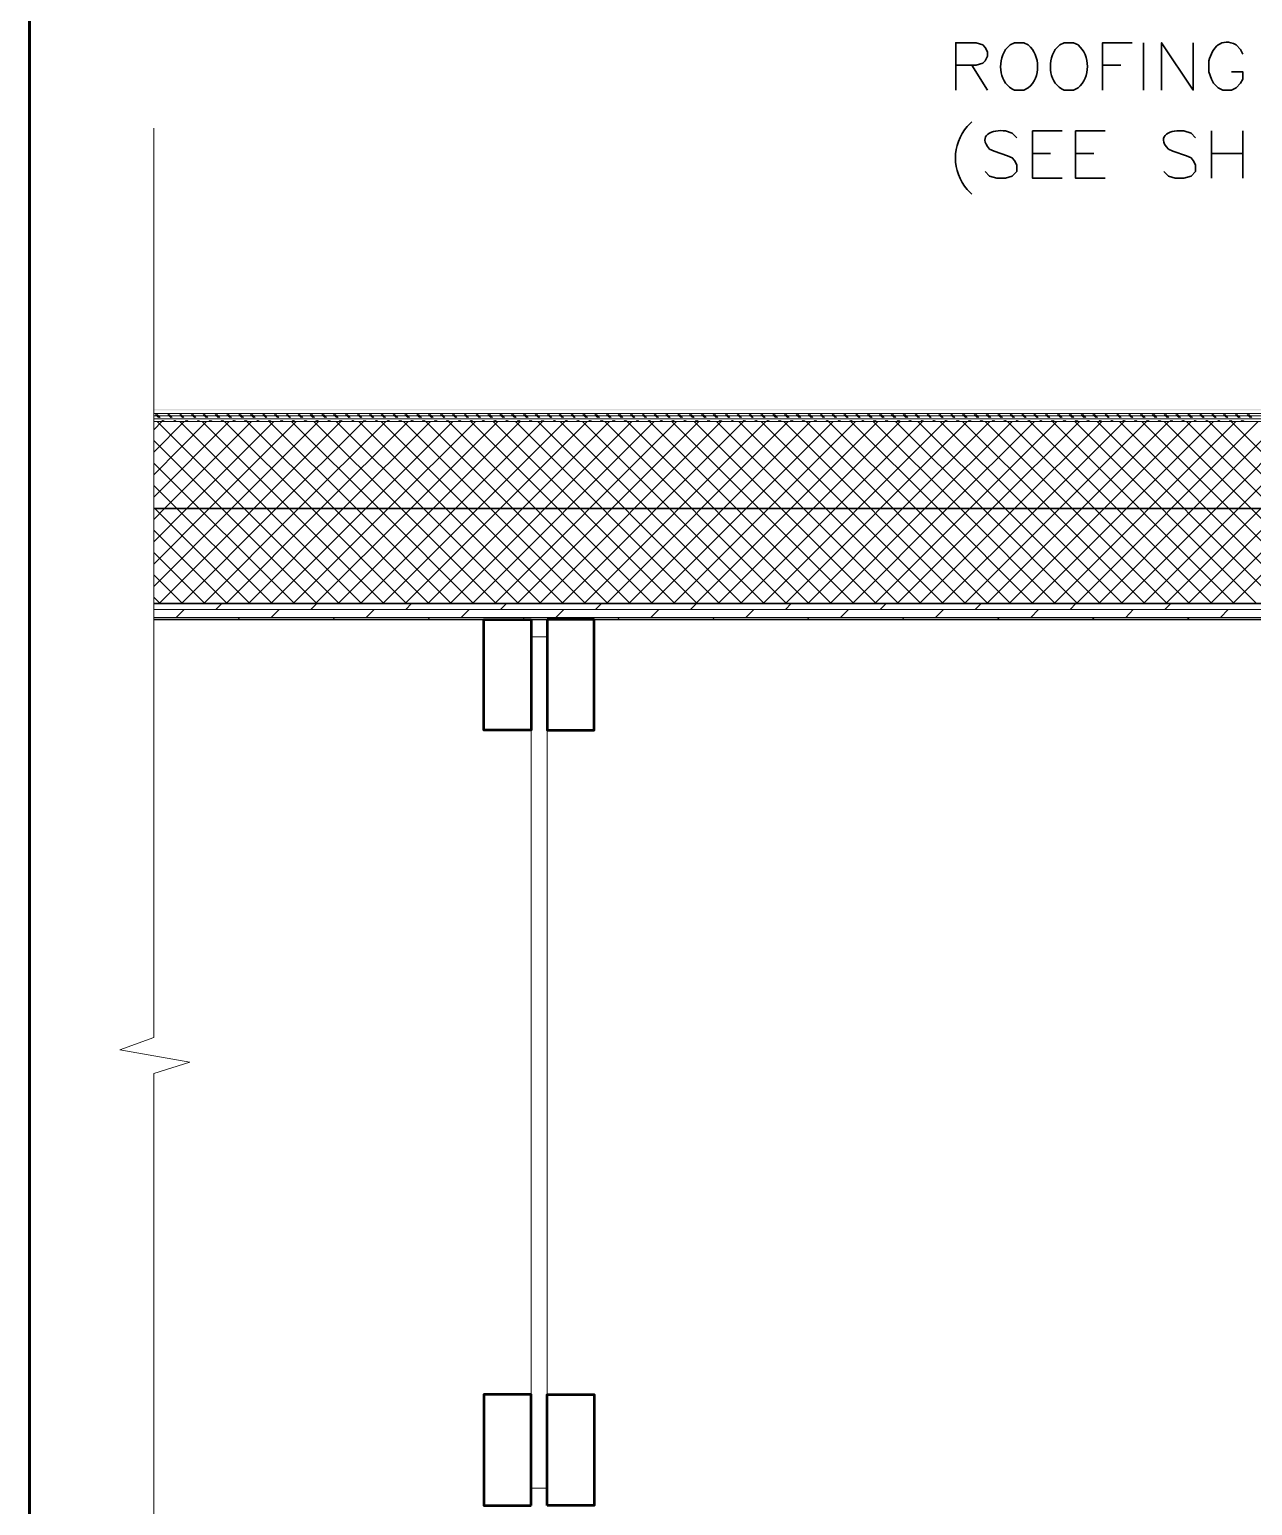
# Model space of a CAD drawing. Header units: inches. Extents: x 5 to 516, y -193 to 129.
# Drawn here: x 71.58 to 74.802, y -178.812 to -174.925 of the extents above; entities that cross this region are included whole.
import ezdxf

# ---------------------------------------------------------------- set-up
doc = ezdxf.new("R2010")
doc.units = ezdxf.units.IN
doc.header["$MEASUREMENT"] = 0
doc.layers.add('PDF8_Geometry', color=7, linetype='Continuous')
doc.layers.add('PDF8_Solid Fills', color=7, linetype='Continuous')

msp = doc.modelspace()

# ---------------------------------------------------------------- hatches: boundary and pattern name
at = {"layer": 'PDF8_Solid Fills', "transparency": 33554559}
msp.add_hatch(color=256, dxfattribs=at).paths.add_polyline_path([(77.5021816, -175.9280046), (77.5021816, -175.9257824), (71.9077366, -175.9257825), (71.9077366, -175.9280046)])

# ---------------------------------------------------------------- linework, layer by layer
at = {"layer": 'PDF8_Geometry', "lineweight": 60}
msp.add_lwpolyline([(116.5799627, -192.1857845), (116.5799627, -162.1857821), (71.5799591, -162.1857821), (71.5799591, -192.1857845)], dxfattribs=at)
at = {"layer": 'PDF8_Geometry', "lineweight": 35}
for points in [[(74.0199584, -175.0846705), (74.0199584, -174.960226), (74.0732917, -174.960226), (74.0910695, -174.9657816), (74.0977362, -174.9724483), (74.1032917, -174.9835594), (74.1032917, -174.9957816), (74.0977362, -175.0080038), (74.0910695, -175.0135594), (74.0732917, -175.0191149), (74.0199584, -175.0191149)], [(74.2110711, -174.9657821), (74.1988489, -174.9602266), (74.1744045, -174.9602266), (74.1632933, -174.9657821), (74.1510711, -174.9780044)], [(74.3421837, -174.9657821), (74.3299615, -174.9602266), (74.305517, -174.9602266), (74.2944059, -174.9657821), (74.2821837, -174.9780044)], [(74.4066274, -175.0846705), (74.4066274, -174.960226), (74.4844052, -174.960226)], [(74.514402, -174.9602266), (74.514402, -175.084671)], [(74.5621812, -175.0846705), (74.5621812, -174.960226), (74.6455145, -175.0846705), (74.6455145, -174.960226)], [(74.7766271, -174.9902265), (74.7699604, -174.9780043), (74.7588493, -174.9657821)], [(74.0621811, -175.0191153), (74.1032923, -175.0846709)], [(74.4066274, -175.0191153), (74.4544052, -175.0191153)], [(74.6866271, -175.0080043), (74.6866271, -175.0368932), (74.6932938, -175.0557821), (74.6988493, -175.0668932), (74.7110715, -175.0791154), (74.7232938, -175.084671), (74.7466271, -175.084671), (74.7588493, -175.0791154), (74.7699604, -175.0668932), (74.7766271, -175.0557821), (74.7766271, -175.0368932), (74.7466271, -175.0368932)], [(74.1744045, -175.084671), (74.1988489, -175.084671), (74.2110711, -175.0791155)], [(74.305517, -175.084671), (74.3299615, -175.084671), (74.3421837, -175.0791155)], [(74.1810686, -175.2102266), (74.1688464, -175.1980044), (74.1510686, -175.1924488)], [(74.2999615, -175.3168935), (74.2221837, -175.3168935), (74.2221837, -175.192449), (74.2999615, -175.192449)], [(74.4132925, -175.3168935), (74.3355147, -175.3168935), (74.3355147, -175.192449), (74.4132925, -175.192449)], [(74.651071, -175.2102266), (74.6399599, -175.1980044), (74.621071, -175.1924488)], [(74.6932938, -175.1924484), (74.6932938, -175.3168929)], [(74.7766271, -175.1924484), (74.7766271, -175.3168929)], [(74.1088464, -175.2402266), (74.1210686, -175.2457822), (74.1566241, -175.2580044), (74.1688464, -175.2635599), (74.1744019, -175.2702266), (74.1810686, -175.2813377), (74.1810686, -175.2991155), (74.1688464, -175.3113377), (74.1510686, -175.3168933), (74.1277353, -175.3168933), (74.1088464, -175.3113377), (74.0977353, -175.2991155)], [(74.2221837, -175.2513372), (74.2699615, -175.2513372)], [(74.3355147, -175.2513372), (74.3832925, -175.2513372)], [(74.5799599, -175.2402266), (74.5921821, -175.2457822), (74.6277376, -175.2580044), (74.6399599, -175.2635599), (74.6455154, -175.2702266), (74.651071, -175.2813377), (74.651071, -175.2991155), (74.6399599, -175.3113377), (74.621071, -175.3168933), (74.5977376, -175.3168933), (74.5799599, -175.3113377), (74.5677376, -175.2991155)], [(74.6932938, -175.2513372), (74.7766271, -175.2513372)], [(77.5021816, -176.1868932), (71.9077366, -176.1868932)], [(77.5021816, -176.4791154), (77.5021816, -176.4368932), (71.9077366, -176.4368932)], [(71.9077349, -176.479116), (77.5021799, -176.479116)]]:
    msp.add_lwpolyline(points, dxfattribs=at)
at = {"layer": 'PDF8_Geometry', "lineweight": 15}
for points in [[(71.9077349, -180.850227), (71.9077349, -177.6746713), (72.0021794, -177.6446711), (71.8177349, -177.6124491), (71.9077349, -177.5802267), (71.9077349, -175.184671)], [(71.9077349, -175.9580045), (77.5021799, -175.9580045), (77.5021799, -175.9368934), (71.9077349, -175.9368934)], [(71.9077349, -175.9424485), (77.5021799, -175.9424485)], [(71.9077349, -175.9502259), (77.5021799, -175.9502259)], [(71.9077349, -176.3924483), (72.1121794, -176.1868927), (72.3410683, -175.9580038)], [(71.9077349, -176.3335595), (72.0532905, -176.1868929), (72.2821794, -175.9580039)], [(71.9077349, -176.2746708), (71.9944016, -176.186893), (72.2232905, -175.9580041)], [(71.9077349, -176.215782), (71.9355127, -176.1868931), (72.1644016, -175.9580042)], [(71.9077349, -176.1568933), (72.1055127, -175.9580044)], [(71.9077349, -176.0980045), (72.0466238, -175.9580045)], [(71.9077349, -176.0380047), (71.9877349, -175.9580047)], [(71.9077349, -175.9791159), (71.928846, -175.9580048)], [(71.91996, -175.9468939), (71.9121822, -175.9391161)], [(71.9221799, -175.9468939), (71.9144021, -175.9391161)], [(72.3955143, -176.4368932), (71.9166254, -175.9580042)], [(71.9244043, -175.9468939), (71.9166265, -175.9391161)], [(71.9210722, -176.4368932), (72.3999612, -175.9580042)], [(71.9321806, -175.9580045), (71.9288473, -175.9546712)], [(71.934405, -175.9580045), (71.9299606, -175.9546712)], [(71.9355127, -175.9580045), (71.9321793, -175.9546712)], [(71.9521821, -175.9468939), (71.9444043, -175.9391161)], [(71.9532943, -175.9468939), (71.9455165, -175.9391161)], [(71.9555141, -175.9468939), (71.9477363, -175.9391161)], [(71.9632905, -175.9580045), (71.9599571, -175.9546712)], [(71.9655149, -175.9580045), (71.9610704, -175.9546712)], [(71.966627, -175.9580045), (71.9632937, -175.9546712)], [(72.454402, -176.4368932), (71.975513, -175.9580042)], [(71.9832919, -175.9468939), (71.9755141, -175.9391161)], [(71.9844041, -175.9468939), (71.9766263, -175.9391161)], [(71.986624, -175.9468939), (71.9788462, -175.9391161)], [(71.9799598, -176.4368932), (72.2299599, -176.1868932), (72.4599599, -175.9580042)], [(71.9944048, -175.9580045), (71.9910715, -175.9546712)], [(71.9966247, -175.9580045), (71.9932914, -175.9546712)], [(71.9988491, -175.9580045), (71.9944046, -175.9546712)], [(72.0144018, -175.9468939), (72.006624, -175.9391161)], [(72.0166261, -175.9468939), (72.0088484, -175.9391161)], [(72.0177383, -175.9468939), (72.0099606, -175.9391161)], [(72.0255147, -175.9580045), (72.0221813, -175.9546712)], [(72.0277391, -175.9580045), (72.0244057, -175.9546712)], [(72.0299589, -175.9580045), (72.0255145, -175.9546712)], [(72.5132941, -176.4368932), (72.0344052, -175.9580042)], [(72.0455161, -175.9468939), (72.0377383, -175.9391161)], [(72.0388475, -176.4368932), (72.2888475, -176.1868932), (72.5188475, -175.9580042)], [(72.047736, -175.9468939), (72.0399582, -175.9391161)], [(72.0499604, -175.9468939), (72.0410715, -175.9391161)], [(72.0566245, -175.9580045), (72.0532912, -175.9546712)], [(72.0588489, -175.9580045), (72.0555156, -175.9546712)], [(72.0610688, -175.9580045), (72.0577355, -175.9546712)], [(72.076626, -175.9468939), (72.0688482, -175.9391161)], [(72.0788458, -175.9468939), (72.0710681, -175.9391161)], [(72.0810702, -175.9468939), (72.0732925, -175.9391161)], [(72.0877389, -175.9580045), (72.0844056, -175.9546712)], [(72.0899588, -175.9580045), (72.0866254, -175.9546712)], [(72.0921832, -175.9580045), (72.0888498, -175.9546712)], [(72.5732939, -176.4368932), (72.3232939, -176.1868932), (72.0932939, -175.9580042)], [(72.0977351, -176.4368932), (72.3477351, -176.1868932), (72.5777351, -175.9580042)], [(72.1077358, -175.9468939), (72.099958, -175.9391161)], [(72.1099602, -175.9468939), (72.1021824, -175.9391161)], [(72.1121801, -175.9468939), (72.1044023, -175.9391161)], [(72.1199609, -175.9580045), (72.1155165, -175.9546712)], [(72.1210686, -175.9580045), (72.1177353, -175.9546712)], [(72.123293, -175.9580045), (72.1199597, -175.9546712)], [(72.1388502, -175.9468939), (72.1310724, -175.9391161)], [(72.1410701, -175.9468939), (72.1332923, -175.9391161)], [(72.1432945, -175.9468939), (72.1355167, -175.9391161)], [(72.1510708, -175.9580045), (72.1466263, -175.9546712)], [(72.152183, -175.9580045), (72.1488496, -175.9546712)], [(72.1544029, -175.9580045), (72.1510695, -175.9546712)], [(72.6321816, -176.4368932), (72.3821816, -176.1868932), (72.1521815, -175.9580042)], [(72.1566272, -176.4368932), (72.4066273, -176.1868932), (72.6366273, -175.9580042)], [(72.16996, -175.9468939), (72.1621823, -175.9391161)], [(72.1721799, -175.9468939), (72.1644021, -175.9391161)], [(72.1744043, -175.9468939), (72.1666265, -175.9391161)], [(72.1821806, -175.9580045), (72.1788473, -175.9546712)], [(72.184405, -175.9580045), (72.1799606, -175.9546712)], [(72.1855127, -175.9580045), (72.1821794, -175.9546712)], [(72.2021821, -175.9468939), (72.1944043, -175.9391161)], [(72.2032943, -175.9468939), (72.1955165, -175.9391161)], [(72.2055141, -175.9468939), (72.1977364, -175.9391161)], [(72.2132905, -175.9580045), (72.2099571, -175.9546712)], [(72.6910692, -176.4368932), (72.4410692, -176.1868932), (72.2110692, -175.9580042)], [(72.2155149, -175.9580045), (72.2110704, -175.9546712)], [(72.2166271, -175.9580045), (72.2132937, -175.9546712)], [(72.2155149, -176.4368932), (72.4655149, -176.1868932), (72.6955149, -175.9580042)], [(72.2332919, -175.9468939), (72.2255141, -175.9391161)], [(72.2355163, -175.9468939), (72.2266274, -175.9391161)], [(72.236624, -175.9468939), (72.2288462, -175.9391161)], [(72.2444048, -175.9580045), (72.2410715, -175.9546712)], [(72.2466247, -175.9580045), (72.2432914, -175.9546712)], [(72.2488491, -175.9580045), (72.2444047, -175.9546712)], [(72.2644018, -175.9468939), (72.256624, -175.9391161)], [(72.2666262, -175.9468939), (72.2588484, -175.9391161)], [(72.2677384, -175.9468939), (72.2599606, -175.9391161)], [(72.7499613, -176.4368932), (72.4999613, -176.1868932), (72.2699613, -175.9580042)], [(72.2755147, -175.9580045), (72.2721814, -175.9546712)], [(72.2744025, -176.4368932), (72.5244025, -176.1868932), (72.7544025, -175.9580042)], [(72.2777391, -175.9580045), (72.2744058, -175.9546712)], [(72.279959, -175.9580045), (72.2755145, -175.9546712)], [(72.2955161, -175.9468939), (72.2877384, -175.9391161)], [(72.297736, -175.9468939), (72.2899582, -175.9391161)], [(72.2999604, -175.9468939), (72.2910715, -175.9391161)], [(72.3066245, -175.9580045), (72.3032912, -175.9546712)], [(72.3088489, -175.9580045), (72.3055156, -175.9546712)], [(72.3110688, -175.9580045), (72.3077355, -175.9546712)], [(72.326626, -175.9468939), (72.3188482, -175.9391161)], [(72.3288459, -175.9468939), (72.3210681, -175.9391161)], [(72.3310703, -175.9468939), (72.3232925, -175.9391161)], [(72.808849, -176.4368932), (72.558849, -176.1868932), (72.3288489, -175.9580042)], [(72.3332946, -176.4368932), (72.5844058, -176.1868932), (72.8132947, -175.9580042)], [(72.3377389, -175.9580045), (72.3344056, -175.9546712)], [(72.3399588, -175.9580045), (72.3366255, -175.9546712)], [(72.3421832, -175.9580045), (72.3388498, -175.9546712)], [(72.3577358, -175.9468939), (72.3499581, -175.9391161)], [(72.3599602, -175.9468939), (72.3521825, -175.9391161)], [(72.3621801, -175.9468939), (72.3544023, -175.9391161)], [(72.369961, -175.9580045), (72.3655165, -175.9546712)], [(72.3710686, -175.9580045), (72.3677353, -175.9546712)], [(72.373293, -175.9580045), (72.3699597, -175.9546712)], [(72.3888502, -175.9468939), (72.3810724, -175.9391161)], [(72.3910701, -175.9468939), (72.3832923, -175.9391161)], [(72.3932945, -175.9468939), (72.3855167, -175.9391161)], [(72.8677366, -176.4368932), (72.6177366, -176.1868932), (72.3877366, -175.9580042)], [(72.3932945, -176.4368932), (72.8721834, -175.9580042)], [(72.4010708, -175.9580045), (72.3966264, -175.9546712)], [(72.402183, -175.9580045), (72.3988497, -175.9546712)], [(72.4044029, -175.9580045), (72.4010695, -175.9546712)], [(72.4210723, -175.9468939), (72.4121834, -175.9391161)], [(72.4221799, -175.9468939), (72.4144021, -175.9391161)], [(72.4244043, -175.9468939), (72.4166265, -175.9391161)], [(72.4321807, -175.9580045), (72.4288473, -175.9546712)], [(72.434405, -175.9580045), (72.4299606, -175.9546712)], [(72.4355127, -175.9580045), (72.4321794, -175.9546712)], [(72.4521821, -175.9468939), (72.4444043, -175.9391161)], [(72.4532943, -175.9468939), (72.4455165, -175.9391161)], [(72.9266242, -176.4368932), (72.4477353, -175.9580042)], [(72.4555142, -175.9468939), (72.4477364, -175.9391161)], [(72.4521821, -176.4368932), (72.931071, -175.9580042)], [(72.4632905, -175.9580045), (72.4599572, -175.9546712)], [(72.4655149, -175.9580045), (72.4610704, -175.9546712)], [(72.4666271, -175.9580045), (72.4632938, -175.9546712)], [(72.4832919, -175.9468939), (72.4755142, -175.9391161)], [(72.4855163, -175.9468939), (72.4766275, -175.9391161)], [(72.486624, -175.9468939), (72.4788462, -175.9391161)], [(72.4944049, -175.9580045), (72.4910715, -175.9546712)], [(72.4966247, -175.9580045), (72.4932914, -175.9546712)], [(72.4988491, -175.9580045), (72.4944047, -175.9546712)], [(72.5144018, -175.9468939), (72.506624, -175.9391161)], [(72.9855164, -176.4368932), (72.5066274, -175.9580042)], [(72.5166262, -175.9468939), (72.5088484, -175.9391161)], [(72.5177384, -175.9468939), (72.5099606, -175.9391161)], [(72.5110697, -176.4368932), (72.9899587, -175.9580042)], [(72.5255147, -175.9580045), (72.5221814, -175.9546712)], [(72.5277391, -175.9580045), (72.5244058, -175.9546712)], [(72.529959, -175.9580045), (72.5255145, -175.9546712)], [(72.5455162, -175.9468939), (72.5377384, -175.9391161)], [(72.547736, -175.9468939), (72.5399583, -175.9391161)], [(72.5499604, -175.9468939), (72.5410715, -175.9391161)], [(72.5566246, -175.9580045), (72.5532912, -175.9546712)], [(72.558849, -175.9580045), (72.5555156, -175.9546712)], [(72.5610688, -175.9580045), (72.5577355, -175.9546712)], [(73.044404, -176.4368932), (72.5655151, -175.9580042)], [(72.576626, -175.9468939), (72.5688482, -175.9391161)], [(72.5699574, -176.4368932), (73.0488463, -175.9580042)], [(72.5788459, -175.9468939), (72.5710681, -175.9391161)], [(72.5810703, -175.9468939), (72.5732925, -175.9391161)], [(72.5877389, -175.9580045), (72.5844056, -175.9546712)], [(72.5899588, -175.9580045), (72.5866255, -175.9546712)], [(72.5921832, -175.9580045), (72.5888499, -175.9546712)], [(72.6077359, -175.9468939), (72.5999581, -175.9391161)], [(72.6099603, -175.9468939), (72.6021825, -175.9391161)], [(72.6121801, -175.9468939), (72.6044023, -175.9391161)], [(72.619961, -175.9580045), (72.6155165, -175.9546712)], [(72.6210687, -175.9580045), (72.6177353, -175.9546712)], [(72.623293, -175.9580045), (72.6199597, -175.9546712)], [(73.1032916, -176.4368932), (72.6244027, -175.9580042)], [(72.6288495, -176.4368932), (73.1077385, -175.9580042)], [(72.6388502, -175.9468939), (72.6310725, -175.9391161)], [(72.6410701, -175.9468939), (72.6332923, -175.9391161)], [(72.6432945, -175.9468939), (72.6355167, -175.9391161)], [(72.6510708, -175.9580045), (72.6466264, -175.9546712)], [(72.652183, -175.9580045), (72.6488497, -175.9546712)], [(72.6544029, -175.9580045), (72.6510696, -175.9546712)], [(72.6710723, -175.9468939), (72.6621834, -175.9391161)], [(72.6721799, -175.9468939), (72.6644022, -175.9391161)], [(72.6744043, -175.9468939), (72.6666266, -175.9391161)], [(72.6821807, -175.9580045), (72.6788473, -175.9546712)], [(72.6844051, -175.9580045), (72.6799606, -175.9546712)], [(72.6855127, -175.9580045), (72.6821794, -175.9546712)], [(73.1621793, -176.4368932), (72.6832903, -175.9580042)], [(72.6877371, -176.4368932), (73.1666261, -175.9580042)], [(72.7021821, -175.9468939), (72.6944043, -175.9391161)], [(72.7032943, -175.9468939), (72.6955165, -175.9391161)], [(72.7055142, -175.9468939), (72.6977364, -175.9391161)], [(72.7132905, -175.9580045), (72.7099572, -175.9546712)], [(72.7155149, -175.9580045), (72.7110705, -175.9546712)], [(72.7177348, -175.9580045), (72.7132903, -175.9546712)], [(72.733292, -175.9468939), (72.7255142, -175.9391161)], [(72.7355164, -175.9468939), (72.7266275, -175.9391161)], [(72.736624, -175.9468939), (72.7288463, -175.9391161)], [(72.7444049, -175.9580045), (72.7410716, -175.9546712)], [(73.2210714, -176.4368932), (72.7421825, -175.9580042)], [(72.7466248, -175.9580045), (72.7432914, -175.9546712)], [(72.7488492, -175.9580045), (72.7444047, -175.9546712)], [(72.7466248, -176.4368932), (73.2255137, -175.9580042)], [(72.7644018, -175.9468939), (72.756624, -175.9391161)], [(72.7666262, -175.9468939), (72.7588484, -175.9391161)], [(72.7677384, -175.9468939), (72.7599606, -175.9391161)], [(72.7755147, -175.9580045), (72.7721814, -175.9546712)], [(72.7777391, -175.9580045), (72.7744058, -175.9546712)], [(72.779959, -175.9580045), (72.7755146, -175.9546712)], [(72.7955162, -175.9468939), (72.7877384, -175.9391161)], [(72.7977361, -175.9468939), (72.7899583, -175.9391161)], [(72.7999604, -175.9468939), (72.7921827, -175.9391161)], [(73.279959, -176.4368932), (72.8010701, -175.9580042)], [(72.8066246, -175.9580045), (72.8032913, -175.9546712)], [(72.808849, -175.9580045), (72.8055156, -175.9546712)], [(72.8055169, -176.4368932), (73.2844059, -175.9580042)], [(72.8110688, -175.9580045), (72.8077355, -175.9546712)], [(72.826626, -175.9468939), (72.8188483, -175.9391161)], [(72.8288459, -175.9468939), (72.8210681, -175.9391161)], [(72.8310703, -175.9468939), (72.8232925, -175.9391161)], [(72.837739, -175.9580045), (72.8344056, -175.9546712)], [(72.8399588, -175.9580045), (72.8366255, -175.9546712)], [(72.8421832, -175.9580045), (72.8388499, -175.9546712)], [(72.8577359, -175.9468939), (72.8499581, -175.9391161)], [(72.8599603, -175.9468939), (72.8521825, -175.9391161)], [(72.8621801, -175.9468939), (72.8544024, -175.9391161)], [(73.3388467, -176.4368932), (72.8599577, -175.9580042)], [(72.8644045, -176.4368932), (73.3432935, -175.9580042)], [(72.869961, -175.9580045), (72.8655166, -175.9546712)], [(72.8710687, -175.9580045), (72.8677353, -175.9546712)], [(72.8732931, -175.9580045), (72.8699597, -175.9546712)], [(72.8888502, -175.9468939), (72.8810725, -175.9391161)], [(72.8910701, -175.9468939), (72.8832923, -175.9391161)], [(72.8932945, -175.9468939), (72.8855167, -175.9391161)], [(72.9010708, -175.9580045), (72.8966264, -175.9546712)], [(72.9032907, -175.9580045), (72.8988463, -175.9546712)], [(72.9044029, -175.9580045), (72.9010696, -175.9546712)], [(72.9210723, -175.9468939), (72.9121834, -175.9391161)], [(72.92218, -175.9468939), (72.9144022, -175.9391161)], [(72.9244044, -175.9468939), (72.9166266, -175.9391161)], [(73.3977388, -176.4368932), (72.9188499, -175.9580042)], [(72.9232922, -176.4368932), (73.4021811, -175.9580042)], [(72.9321807, -175.9580045), (72.9288474, -175.9546712)], [(72.9344051, -175.9580045), (72.9299606, -175.9546712)], [(72.9355128, -175.9580045), (72.9321794, -175.9546712)], [(72.9521821, -175.9468939), (72.9444044, -175.9391161)], [(72.9532943, -175.9468939), (72.9455166, -175.9391161)], [(72.9555142, -175.9468939), (72.9477364, -175.9391161)], [(72.9632905, -175.9580045), (72.9599572, -175.9546712)], [(72.9655149, -175.9580045), (72.9610705, -175.9546712)], [(72.9677348, -175.9580045), (72.9632904, -175.9546712)], [(72.983292, -175.9468939), (72.9755142, -175.9391161)], [(73.4566264, -176.4368932), (72.9777375, -175.9580042)], [(72.9855164, -175.9468939), (72.9777386, -175.9391161)], [(72.9866241, -175.9468939), (72.9788463, -175.9391161)], [(72.9821798, -176.4368932), (73.4610687, -175.9580042)], [(72.9944049, -175.9580045), (72.9910716, -175.9546712)], [(72.9966248, -175.9580045), (72.9932914, -175.9546712)], [(72.9988492, -175.9580045), (72.9944047, -175.9546712)], [(73.0144018, -175.9468939), (73.0066241, -175.9391161)], [(73.0166262, -175.9468939), (73.0088484, -175.9391161)], [(73.0177384, -175.9468939), (73.0099606, -175.9391161)], [(73.0255148, -175.9580045), (73.0221814, -175.9546712)], [(73.0277391, -175.9580045), (73.0244058, -175.9546712)], [(73.029959, -175.9580045), (73.0255146, -175.9546712)], [(73.5155141, -176.4368932), (73.0366251, -175.9580042)], [(73.0455162, -175.9468939), (73.0377384, -175.9391161)], [(73.0477361, -175.9468939), (73.0399583, -175.9391161)], [(73.0410719, -176.4368932), (73.5199609, -175.9580042)], [(73.0499605, -175.9468939), (73.0421827, -175.9391161)], [(73.0566246, -175.9580045), (73.0532913, -175.9546712)], [(73.058849, -175.9580045), (73.0555157, -175.9546712)], [(73.0610689, -175.9580045), (73.0577355, -175.9546712)], [(73.0766261, -175.9468939), (73.0688483, -175.9391161)], [(73.0788459, -175.9468939), (73.0710681, -175.9391161)], [(73.0810703, -175.9468939), (73.0732925, -175.9391161)], [(73.0888466, -175.9580045), (73.0844022, -175.9546712)], [(73.0899588, -175.9580045), (73.0866255, -175.9546712)], [(73.0921832, -175.9580045), (73.0888499, -175.9546712)], [(73.5744017, -176.4368932), (73.0955128, -175.9580042)], [(73.1077359, -175.9468939), (73.0999581, -175.9391161)], [(73.0999596, -176.4368932), (73.5788485, -175.9580042)], [(73.1099603, -175.9468939), (73.1021825, -175.9391161)], [(73.1121802, -175.9468939), (73.1044024, -175.9391161)], [(73.119961, -175.9580045), (73.1155166, -175.9546712)], [(73.1210687, -175.9580045), (73.1177354, -175.9546712)], [(73.1232931, -175.9580045), (73.1199598, -175.9546712)], [(73.1388503, -175.9468939), (73.1310725, -175.9391161)], [(73.1410701, -175.9468939), (73.1332924, -175.9391161)], [(73.1432945, -175.9468939), (73.1355168, -175.9391161)], [(73.1510709, -175.9580045), (73.1466264, -175.9546712)], [(73.1532907, -175.9580045), (73.1488463, -175.9546712)], [(73.1544029, -175.9580045), (73.1510696, -175.9546712)], [(73.6332938, -176.4368932), (73.1544049, -175.9580042)], [(73.1588472, -176.4368932), (73.6377361, -175.9580042)], [(73.1710723, -175.9468939), (73.1632945, -175.9391161)], [(73.17218, -175.9468939), (73.1644022, -175.9391161)], [(73.1744044, -175.9468939), (73.1666266, -175.9391161)], [(73.1821807, -175.9580045), (73.1788474, -175.9546712)], [(73.1844051, -175.9580045), (73.1799607, -175.9546712)], [(73.1855128, -175.9580045), (73.1821794, -175.9546712)], [(73.2021822, -175.9468939), (73.1944044, -175.9391161)], [(73.2032944, -175.9468939), (73.1955166, -175.9391161)], [(73.2055142, -175.9468939), (73.1977364, -175.9391161)], [(73.2132906, -175.9580045), (73.2099572, -175.9546712)], [(73.215515, -175.9580045), (73.2110705, -175.9546712)], [(73.2177348, -175.9580045), (73.2132904, -175.9546712)], [(73.6921815, -176.4368932), (73.2132925, -175.9580042)], [(73.2177348, -176.4368932), (73.6966238, -175.9580042)], [(73.233292, -175.9468939), (73.2255142, -175.9391161)], [(73.2355164, -175.9468939), (73.2277386, -175.9391161)], [(73.2366241, -175.9468939), (73.2288463, -175.9391161)], [(73.2444049, -175.9580045), (73.2410716, -175.9546712)], [(73.2466248, -175.9580045), (73.2432915, -175.9546712)], [(73.2488492, -175.9580045), (73.2444047, -175.9546712)], [(73.2644019, -175.9468939), (73.2566241, -175.9391161)], [(73.2666262, -175.9468939), (73.2588485, -175.9391161)], [(73.2677384, -175.9468939), (73.2599607, -175.9391161)], [(73.7510691, -176.4368932), (73.2721802, -175.9580042)], [(73.2755148, -175.9580045), (73.2721814, -175.9546712)], [(73.2777392, -175.9580045), (73.2744058, -175.9546712)], [(73.279959, -175.9580045), (73.2755146, -175.9546712)], [(73.276627, -176.4368932), (73.7555159, -175.9580042)], [(73.2955162, -175.9468939), (73.2877384, -175.9391161)], [(73.2977361, -175.9468939), (73.2899583, -175.9391161)], [(73.2999605, -175.9468939), (73.2921827, -175.9391161)], [(73.3066246, -175.9580045), (73.3032913, -175.9546712)], [(73.308849, -175.9580045), (73.3055157, -175.9546712)], [(73.3110689, -175.9580045), (73.3077356, -175.9546712)], [(73.3266261, -175.9468939), (73.3188483, -175.9391161)], [(73.3288459, -175.9468939), (73.3210682, -175.9391161)], [(73.3310703, -175.9468939), (73.3232926, -175.9391161)], [(73.8099613, -176.4368932), (73.3310723, -175.9580042)], [(73.3388467, -175.9580045), (73.3344022, -175.9546712)], [(73.3355146, -176.4368932), (73.8144035, -175.9580042)], [(73.3399589, -175.9580045), (73.3366255, -175.9546712)], [(73.3421833, -175.9580045), (73.3388499, -175.9546712)], [(73.3577359, -175.9468939), (73.3499581, -175.9391161)], [(73.3599603, -175.9468939), (73.3521825, -175.9391161)], [(73.3621802, -175.9468939), (73.3544024, -175.9391161)], [(73.369961, -175.9580045), (73.3655166, -175.9546712)], [(73.3710687, -175.9580045), (73.3677354, -175.9546712)], [(73.3732931, -175.9580045), (73.3699598, -175.9546712)], [(73.3888503, -175.9468939), (73.3810725, -175.9391161)], [(73.3910702, -175.9468939), (73.3832924, -175.9391161)], [(73.3932946, -175.9468939), (73.3855168, -175.9391161)], [(73.8688489, -176.4368932), (73.3899599, -175.9580042)], [(73.3944022, -176.4368932), (73.8732912, -175.9580042)], [(73.4010709, -175.9580045), (73.3966264, -175.9546712)], [(73.4032908, -175.9580045), (73.3988463, -175.9546712)], [(73.404403, -175.9580045), (73.4010696, -175.9546712)], [(73.4210723, -175.9468939), (73.4132946, -175.9391161)], [(73.42218, -175.9468939), (73.4144022, -175.9391161)], [(73.4244044, -175.9468939), (73.4166266, -175.9391161)], [(73.4321807, -175.9580045), (73.4288474, -175.9546712)], [(73.4344051, -175.9580045), (73.4299607, -175.9546712)], [(73.4355128, -175.9580045), (73.4321795, -175.9546712)], [(73.4521822, -175.9468939), (73.4444044, -175.9391161)], [(73.4532944, -175.9468939), (73.4455166, -175.9391161)], [(73.4555142, -175.9468939), (73.4477365, -175.9391161)], [(73.9277365, -176.4368932), (73.4488476, -175.9580042)], [(73.4532944, -176.4368932), (73.9321833, -175.9580042)], [(73.4632906, -175.9580045), (73.4599572, -175.9546712)], [(73.465515, -175.9580045), (73.4610705, -175.9546712)], [(73.4677348, -175.9580045), (73.4632904, -175.9546712)], [(73.483292, -175.9468939), (73.4755142, -175.9391161)], [(73.4855164, -175.9468939), (73.4777386, -175.9391161)], [(73.4866241, -175.9468939), (73.4788463, -175.9391161)], [(73.4944049, -175.9580045), (73.4910716, -175.9546712)], [(73.4966248, -175.9580045), (73.4932915, -175.9546712)], [(73.4988492, -175.9580045), (73.4944048, -175.9546712)], [(73.5144019, -175.9468939), (73.5066241, -175.9391161)], [(73.9866241, -176.4368932), (73.5077352, -175.9580042)], [(73.5166263, -175.9468939), (73.5088485, -175.9391161)], [(73.5177385, -175.9468939), (73.5099607, -175.9391161)], [(73.512182, -176.4368932), (73.9910709, -175.9580042)], [(73.5255148, -175.9580045), (73.5221815, -175.9546712)], [(73.5277392, -175.9580045), (73.5244059, -175.9546712)], [(73.5299591, -175.9580045), (73.5255146, -175.9546712)], [(73.5455162, -175.9468939), (73.5377385, -175.9391161)], [(73.5477361, -175.9468939), (73.5399583, -175.9391161)], [(73.5499605, -175.9468939), (73.5421827, -175.9391161)], [(73.5566246, -175.9580045), (73.5532913, -175.9546712)], [(73.558849, -175.9580045), (73.5555157, -175.9546712)], [(73.5610689, -175.9580045), (73.5577356, -175.9546712)], [(74.0455163, -176.4368932), (73.5666273, -175.9580042)], [(73.5766261, -175.9468939), (73.5688483, -175.9391161)], [(73.578846, -175.9468939), (73.5710682, -175.9391161)], [(73.5710696, -176.4368932), (74.0499586, -175.9580042)], [(73.5810704, -175.9468939), (73.5732926, -175.9391161)], [(73.5888467, -175.9580045), (73.5844022, -175.9546712)], [(73.5899589, -175.9580045), (73.5866256, -175.9546712)], [(73.5921833, -175.9580045), (73.5888499, -175.9546712)], [(73.6077359, -175.9468939), (73.5999582, -175.9391161)], [(73.6099603, -175.9468939), (73.6021826, -175.9391161)], [(73.6121802, -175.9468939), (73.6044024, -175.9391161)], [(73.6199611, -175.9580045), (73.6155166, -175.9546712)], [(73.6210687, -175.9580045), (73.6177354, -175.9546712)], [(73.6232931, -175.9580045), (73.6199598, -175.9546712)], [(74.1044039, -176.4368932), (73.625515, -175.9580042)], [(73.6299573, -176.4368932), (73.8799573, -176.1868932), (74.1099573, -175.9580042)], [(73.6388503, -175.9468939), (73.6310725, -175.9391161)], [(73.6410702, -175.9468939), (73.6332924, -175.9391161)], [(73.6432946, -175.9468939), (73.6355168, -175.9391161)], [(73.6510709, -175.9580045), (73.6466265, -175.9546712)], [(73.6532908, -175.9580045), (73.6488463, -175.9546712)], [(73.654403, -175.9580045), (73.6510696, -175.9546712)], [(73.6710724, -175.9468939), (73.6632946, -175.9391161)], [(73.67218, -175.9468939), (73.6644022, -175.9391161)], [(73.6744044, -175.9468939), (73.6666266, -175.9391161)], [(73.6821808, -175.9580045), (73.6788474, -175.9546712)], [(73.6844051, -175.9580045), (73.6799607, -175.9546712)], [(73.6855128, -175.9580045), (73.6821795, -175.9546712)], [(74.1644037, -176.4368932), (73.9144037, -176.1868932), (73.6844037, -175.9580042)], [(73.6888494, -176.4368932), (73.9388494, -176.1868932), (74.1688494, -175.9580042)], [(73.7021822, -175.9468939), (73.6944044, -175.9391161)], [(73.7032944, -175.9468939), (73.6955166, -175.9391161)], [(73.7055143, -175.9468939), (73.6977365, -175.9391161)], [(73.7132906, -175.9580045), (73.7099573, -175.9546712)], [(73.715515, -175.9580045), (73.7110705, -175.9546712)], [(73.7177349, -175.9580045), (73.7132904, -175.9546712)], [(73.733292, -175.9468939), (73.7255143, -175.9391161)], [(73.7355164, -175.9468939), (73.7277387, -175.9391161)], [(73.7366241, -175.9468939), (73.7288463, -175.9391161)], [(73.744405, -175.9580045), (73.7410716, -175.9546712)], [(74.2232914, -176.4368932), (73.9732913, -176.1868932), (73.7432913, -175.9580042)], [(73.7466248, -175.9580045), (73.7432915, -175.9546712)], [(73.7488492, -175.9580045), (73.7444048, -175.9546712)], [(73.747737, -176.4368932), (73.9977371, -176.1868932), (74.2277371, -175.9580042)], [(73.7644019, -175.9468939), (73.7566241, -175.9391161)], [(73.7666263, -175.9468939), (73.7588485, -175.9391161)], [(73.7677385, -175.9468939), (73.7599607, -175.9391161)], [(73.7755148, -175.9580045), (73.7721815, -175.9546712)], [(73.7777392, -175.9580045), (73.7744059, -175.9546712)], [(73.7799591, -175.9580045), (73.7755146, -175.9546712)], [(73.7955163, -175.9468939), (73.7877385, -175.9391161)], [(73.7977361, -175.9468939), (73.7899584, -175.9391161)], [(73.7999605, -175.9468939), (73.7921827, -175.9391161)], [(74.2821835, -176.4368932), (74.0321835, -176.1868932), (73.8021835, -175.9580042)], [(73.8066247, -175.9580045), (73.8032913, -175.9546712)], [(73.8088491, -175.9580045), (73.8055157, -175.9546712)], [(73.8066247, -176.4368932), (74.0566247, -176.1868932), (74.2866247, -175.9580042)], [(73.8110689, -175.9580045), (73.8077356, -175.9546712)], [(73.8266261, -175.9468939), (73.8188483, -175.9391161)], [(73.828846, -175.9468939), (73.8210682, -175.9391161)], [(73.8310704, -175.9468939), (73.8232926, -175.9391161)], [(73.8388467, -175.9580045), (73.8344023, -175.9546712)], [(73.8399589, -175.9580045), (73.8366256, -175.9546712)], [(73.8421833, -175.9580045), (73.83885, -175.9546712)], [(73.857736, -175.9468939), (73.8499582, -175.9391161)], [(73.8599604, -175.9468939), (73.8521826, -175.9391161)], [(73.8621802, -175.9468939), (73.8544024, -175.9391161)], [(74.3410711, -176.4368932), (74.0910711, -176.1868932), (73.8610711, -175.9580042)], [(73.8699611, -175.9580045), (73.8655166, -175.9546712)], [(73.8655168, -176.4368932), (74.1155168, -176.1868932), (74.3455169, -175.9580042)], [(73.8710688, -175.9580045), (73.8677354, -175.9546712)], [(73.8732931, -175.9580045), (73.8699598, -175.9546712)], [(73.8888503, -175.9468939), (73.8810726, -175.9391161)], [(73.8910702, -175.9468939), (73.8832924, -175.9391161)], [(73.8932946, -175.9468939), (73.8855168, -175.9391161)], [(73.9010709, -175.9580045), (73.8966265, -175.9546712)], [(73.9032908, -175.9580045), (73.8988464, -175.9546712)], [(73.904403, -175.9580045), (73.9010697, -175.9546712)], [(73.9210724, -175.9468939), (73.9132946, -175.9391161)], [(73.92218, -175.9468939), (73.9144023, -175.9391161)], [(73.9244044, -175.9468939), (73.9166267, -175.9391161)], [(74.3999588, -176.4368932), (74.1499587, -176.1868932), (73.9199587, -175.9580042)], [(73.9244044, -176.4368932), (74.1744045, -176.1868932), (74.4044045, -175.9580042)], [(73.9321808, -175.9580045), (73.9288474, -175.9546712)], [(73.9344052, -175.9580045), (73.9299607, -175.9546712)], [(73.9355128, -175.9580045), (73.9321795, -175.9546712)], [(73.9521822, -175.9468939), (73.9444044, -175.9391161)], [(73.9532944, -175.9468939), (73.9455166, -175.9391161)], [(73.9555143, -175.9468939), (73.9477365, -175.9391161)], [(73.9632906, -175.9580045), (73.9599573, -175.9546712)], [(73.965515, -175.9580045), (73.9610706, -175.9546712)], [(73.9677349, -175.9580045), (73.9632904, -175.9546712)], [(73.9832921, -175.9468939), (73.9755143, -175.9391161)], [(73.9855165, -175.9468939), (73.9777387, -175.9391161)], [(73.9866241, -175.9468939), (73.9788464, -175.9391161)], [(74.4588464, -176.4368932), (74.2088464, -176.1868932), (73.9788464, -175.9580042)], [(73.9832921, -176.4368932), (74.2344032, -176.1868932), (74.4632921, -175.9580042)], [(73.994405, -175.9580045), (73.9910717, -175.9546712)], [(73.9966249, -175.9580045), (73.9932915, -175.9546712)], [(73.9988493, -175.9580045), (73.9944048, -175.9546712)], [(74.0144019, -175.9468939), (74.0066241, -175.9391161)], [(74.0166263, -175.9468939), (74.0088485, -175.9391161)], [(74.0177385, -175.9468939), (74.0099607, -175.9391161)], [(74.0255148, -175.9580045), (74.0221815, -175.9546712)], [(74.0277392, -175.9580045), (74.0244059, -175.9546712)], [(74.0299591, -175.9580045), (74.0266258, -175.9546712)], [(74.0455163, -175.9468939), (74.0377385, -175.9391161)], [(74.5177385, -176.4368932), (74.2677385, -176.1868932), (74.0377385, -175.9580042)], [(74.0477362, -175.9468939), (74.0399584, -175.9391161)], [(74.0499605, -175.9468939), (74.0421828, -175.9391161)], [(74.0432919, -176.4368932), (74.5221808, -175.9580042)], [(74.0566247, -175.9580045), (74.0532914, -175.9546712)], [(74.0588491, -175.9580045), (74.0555157, -175.9546712)], [(74.0610689, -175.9580045), (74.0577356, -175.9546712)], [(74.0766261, -175.9468939), (74.0688484, -175.9391161)], [(74.078846, -175.9468939), (74.0710682, -175.9391161)], [(74.0810704, -175.9468939), (74.0732926, -175.9391161)], [(74.0888467, -175.9580045), (74.0844023, -175.9546712)], [(74.0899589, -175.9580045), (74.0866256, -175.9546712)], [(74.0921833, -175.9580045), (74.08885, -175.9546712)], [(74.5766262, -176.4368932), (74.0977372, -175.9580042)], [(74.107736, -175.9468939), (74.0999582, -175.9391161)], [(74.1021795, -176.4368932), (74.5810685, -175.9580042)], [(74.1099604, -175.9468939), (74.1021826, -175.9391161)], [(74.1121802, -175.9468939), (74.1044025, -175.9391161)], [(74.1199611, -175.9580045), (74.1155167, -175.9546712)], [(74.1210688, -175.9580045), (74.1177354, -175.9546712)], [(74.1232932, -175.9580045), (74.1199598, -175.9546712)], [(74.1388503, -175.9468939), (74.1310726, -175.9391161)], [(74.1410702, -175.9468939), (74.1332924, -175.9391161)], [(74.1432946, -175.9468939), (74.1355168, -175.9391161)], [(74.1510709, -175.9580045), (74.1466265, -175.9546712)], [(74.1532908, -175.9580045), (74.1488464, -175.9546712)], [(74.154403, -175.9580045), (74.1510697, -175.9546712)], [(74.6355138, -176.4368932), (74.1566249, -175.9580042)], [(74.1610717, -176.4368932), (74.6399606, -175.9580042)], [(74.1710724, -175.9468939), (74.1632946, -175.9391161)], [(74.1721801, -175.9468939), (74.1644023, -175.9391161)], [(74.1744045, -175.9468939), (74.1666267, -175.9391161)], [(74.1821808, -175.9580045), (74.1788475, -175.9546712)], [(74.1844052, -175.9580045), (74.1799607, -175.9546712)], [(74.1855129, -175.9580045), (74.1821795, -175.9546712)], [(74.2021822, -175.9468939), (74.1944045, -175.9391161)], [(74.2032944, -175.9468939), (74.1955167, -175.9391161)], [(74.2055143, -175.9468939), (74.1977365, -175.9391161)], [(74.2132906, -175.9580045), (74.2099573, -175.9546712)], [(74.215515, -175.9580045), (74.2121817, -175.9546712)], [(74.2177349, -175.9580045), (74.2132905, -175.9546712)], [(74.6944059, -176.4368932), (74.215517, -175.9580042)], [(74.2199593, -176.4368932), (74.6988482, -175.9580042)], [(74.2332921, -175.9468939), (74.2255143, -175.9391161)], [(74.2355165, -175.9468939), (74.2277387, -175.9391161)], [(74.2366242, -175.9468939), (74.2288464, -175.9391161)], [(74.244405, -175.9580045), (74.2410717, -175.9546712)], [(74.2466249, -175.9580045), (74.2432915, -175.9546712)], [(74.2488493, -175.9580045), (74.2444048, -175.9546712)], [(74.2644019, -175.9468939), (74.2566242, -175.9391161)], [(74.2666263, -175.9468939), (74.2588485, -175.9391161)], [(74.2677385, -175.9468939), (74.2599607, -175.9391161)], [(74.2755149, -175.9580045), (74.2721815, -175.9546712)], [(74.7532936, -176.4368932), (74.2744046, -175.9580042)], [(74.2777392, -175.9580045), (74.2744059, -175.9546712)], [(74.2799591, -175.9580045), (74.2766258, -175.9546712)], [(74.2788469, -176.4368932), (74.7577359, -175.9580042)], [(74.2955163, -175.9468939), (74.2877385, -175.9391161)], [(74.2977362, -175.9468939), (74.2899584, -175.9391161)], [(74.2999606, -175.9468939), (74.2921828, -175.9391161)], [(74.3066247, -175.9580045), (74.3032914, -175.9546712)], [(74.3088491, -175.9580045), (74.3055158, -175.9546712)], [(74.311069, -175.9580045), (74.3077356, -175.9546712)], [(74.3266262, -175.9468939), (74.3188484, -175.9391161)], [(74.328846, -175.9468939), (74.3210682, -175.9391161)], [(74.3310704, -175.9468939), (74.3232926, -175.9391161)], [(74.8121812, -176.4368932), (74.3332923, -175.9580042)], [(74.3388467, -175.9580045), (74.3344023, -175.9546712)], [(74.3399589, -175.9580045), (74.3366256, -175.9546712)], [(74.3377391, -176.4368932), (74.816628, -175.9580042)], [(74.3421833, -175.9580045), (74.33885, -175.9546712)], [(74.357736, -175.9468939), (74.3499582, -175.9391161)], [(74.3599604, -175.9468939), (74.3521826, -175.9391161)], [(74.3621803, -175.9468939), (74.3544025, -175.9391161)], [(74.3699611, -175.9580045), (74.3655167, -175.9546712)], [(74.3710688, -175.9580045), (74.3677355, -175.9546712)], [(74.3732932, -175.9580045), (74.3699599, -175.9546712)], [(74.3888504, -175.9468939), (74.3810726, -175.9391161)], [(74.3910702, -175.9468939), (74.3832925, -175.9391161)], [(74.3932946, -175.9468939), (74.3855169, -175.9391161)], [(74.3921824, -175.9580045), (74.8655158, -176.4313379)], [(74.401071, -175.9580045), (74.3977376, -175.9546712)], [(74.4032908, -175.9580045), (74.3988464, -175.9546712)], [(74.404403, -175.9580045), (74.4010697, -175.9546712)], [(74.4210724, -175.9468939), (74.4132946, -175.9391161)], [(74.4221801, -175.9468939), (74.4144023, -175.9391161)], [(74.4244045, -175.9468939), (74.4166267, -175.9391161)], [(74.4321808, -175.9580045), (74.4288475, -175.9546712)], [(74.4344052, -175.9580045), (74.4299608, -175.9546712)], [(74.4355129, -175.9580045), (74.4321795, -175.9546712)], [(74.4521823, -175.9468939), (74.4444045, -175.9391161)], [(74.4532945, -175.9468939), (74.4455167, -175.9391161)], [(74.4555143, -175.9468939), (74.4477365, -175.9391161)], [(74.4510701, -175.9580045), (74.8655145, -176.372449)], [(74.4632907, -175.9580045), (74.4599573, -175.9546712)], [(74.4655151, -175.9580045), (74.4621817, -175.9546712)], [(74.4677349, -175.9580045), (74.4632905, -175.9546712)], [(74.4832921, -175.9468939), (74.4755143, -175.9391161)], [(74.4855165, -175.9468939), (74.4777387, -175.9391161)], [(74.4866242, -175.9468939), (74.4788464, -175.9391161)], [(74.494405, -175.9580045), (74.4910717, -175.9546712)], [(74.4966249, -175.9580045), (74.4932916, -175.9546712)], [(74.4988493, -175.9580045), (74.4944048, -175.9546712)], [(74.514402, -175.9468939), (74.5066242, -175.9391161)], [(74.5166263, -175.9468939), (74.5088486, -175.9391161)], [(74.5188462, -175.9468939), (74.5099573, -175.9391161)], [(74.5099577, -175.9580045), (74.8655133, -176.3135601)], [(74.5255149, -175.9580045), (74.5221815, -175.9546712)], [(74.5277393, -175.9580045), (74.5244059, -175.9546712)], [(74.5299591, -175.9580045), (74.5266258, -175.9546712)], [(74.5455163, -175.9468939), (74.5377385, -175.9391161)], [(74.5477362, -175.9468939), (74.5399584, -175.9391161)], [(74.5499606, -175.9468939), (74.5421828, -175.9391161)], [(74.5566247, -175.9580045), (74.5532914, -175.9546712)], [(74.5588491, -175.9580045), (74.5555158, -175.9546712)], [(74.561069, -175.9580045), (74.5577357, -175.9546712)], [(74.5766262, -175.9468939), (74.5688484, -175.9391161)], [(74.5688498, -175.9580045), (74.8655165, -176.2546712)], [(74.578846, -175.9468939), (74.5710683, -175.9391161)], [(74.5810704, -175.9468939), (74.5732927, -175.9391161)], [(74.5888468, -175.9580045), (74.5844023, -175.9546712)], [(74.589959, -175.9580045), (74.5866256, -175.9546712)], [(74.5921834, -175.9580045), (74.58885, -175.9546712)], [(74.607736, -175.9468939), (74.5999582, -175.9391161)], [(74.6099604, -175.9468939), (74.6021826, -175.9391161)], [(74.6121803, -175.9468939), (74.6044025, -175.9391161)], [(74.6199611, -175.9580045), (74.6155167, -175.9546712)], [(74.6210688, -175.9580045), (74.6177355, -175.9546712)], [(74.6232932, -175.9580045), (74.6199599, -175.9546712)], [(74.6277375, -175.9580045), (74.8655153, -176.1957823)], [(74.6388504, -175.9468939), (74.6310726, -175.9391161)], [(74.6410703, -175.9468939), (74.6332925, -175.9391161)], [(74.6432947, -175.9468939), (74.6355169, -175.9391161)], [(74.8755131, -175.9580045), (74.6466242, -176.1868934)], [(74.651071, -175.9580045), (74.6477377, -175.9546712)], [(74.6532909, -175.9580045), (74.6488464, -175.9546712)], [(74.6544031, -175.9580045), (74.6510697, -175.9546712)], [(74.6710724, -175.9468939), (74.6632947, -175.9391161)], [(74.6721801, -175.9468939), (74.6644023, -175.9391161)], [(74.6744045, -175.9468939), (74.6666267, -175.9391161)], [(74.6821808, -175.9580045), (74.6788475, -175.9546712)], [(74.6844052, -175.9580045), (74.6799608, -175.9546712)], [(74.6855129, -175.9580045), (74.6821796, -175.9546712)], [(74.6866251, -175.9580045), (74.915514, -176.1868934)], [(74.7021823, -175.9468939), (74.6944045, -175.9391161)], [(74.7044022, -175.9468939), (74.6955133, -175.9391161)], [(74.7055143, -175.9468939), (74.6977366, -175.9391161)], [(74.9299608, -175.9546712), (74.9344052, -175.9580045), (74.7055163, -176.1868934)], [(74.7132907, -175.9580045), (74.7099573, -175.9546712)], [(74.7155151, -175.9580045), (74.7121817, -175.9546712)], [(74.7177349, -175.9580045), (74.7132905, -175.9546712)], [(74.7332921, -175.9468939), (74.7255143, -175.9391161)], [(74.7355165, -175.9468939), (74.7277387, -175.9391161)], [(74.7366242, -175.9468939), (74.7288464, -175.9391161)], [(74.744405, -175.9580045), (74.7410717, -175.9546712)], [(74.7466249, -175.9580045), (74.7432916, -175.9546712)], [(74.7488493, -175.9580045), (74.7444049, -175.9546712)], [(74.7455127, -175.9580045), (74.9744016, -176.1868934)], [(74.764402, -175.9468939), (74.7566242, -175.9391161)], [(74.7666264, -175.9468939), (74.7588486, -175.9391161)], [(74.7688462, -175.9468939), (74.7599573, -175.9391161)], [(74.9932929, -175.9580045), (74.764404, -176.1868934)], [(74.7755149, -175.9580045), (74.7721816, -175.9546712)], [(74.7777393, -175.9580045), (74.774406, -175.9546712)], [(74.7799592, -175.9580045), (74.7766258, -175.9546712)], [(74.7955163, -175.9468939), (74.7877386, -175.9391161)], [(74.7977362, -175.9468939), (74.7899584, -175.9391161)], [(74.7999606, -175.9468939), (74.7921828, -175.9391161)], [(72.3366267, -176.4368932), (71.9077378, -176.0080043)], [(72.2777391, -176.4368932), (71.9077391, -176.0668932)], [(72.2188469, -176.4368932), (71.9077358, -176.1257821)], [(72.1599593, -176.4368932), (71.9099593, -176.1868932), (71.9077371, -176.1846709)], [(74.3966267, -176.4368932), (74.6466267, -176.1868932)], [(74.4555143, -176.4368932), (74.7055143, -176.1868932)], [(74.514402, -176.4368932), (74.764402, -176.1868932)], [(74.5732941, -176.4368932), (74.8232941, -176.1868932)], [(74.6321817, -176.4368932), (74.8655151, -176.2035598)], [(72.1010717, -176.4368932), (71.9077383, -176.2435598)], [(74.6910694, -176.4368932), (74.8655138, -176.2624487)], [(72.0421795, -176.4368932), (71.9077351, -176.3024487)], [(74.7499615, -176.4368932), (74.8655171, -176.3213376)], [(71.9832919, -176.4368932), (71.9077363, -176.3613376)], [(71.9244043, -176.4368932), (71.9077376, -176.4202265)], [(72.0710695, -176.4524492), (72.0866251, -176.4368937)], [(72.3210695, -176.4524492), (72.3366251, -176.4368937)], [(72.5710696, -176.4524492), (72.5866251, -176.4368937)], [(72.8210696, -176.4524492), (72.8366251, -176.4368937)], [(73.0710696, -176.4524492), (73.0866251, -176.4368937)], [(73.3210696, -176.4524492), (73.3366252, -176.4368937)], [(73.5710696, -176.4524492), (73.5866252, -176.4368937)], [(73.8210697, -176.4524492), (73.8366252, -176.4368937)], [(74.0710697, -176.4524492), (74.0866252, -176.4368937)], [(74.3210697, -176.4524492), (74.3366252, -176.4368937)], [(74.5710697, -176.4524492), (74.5866253, -176.4368937)], [(71.9077349, -176.4524492), (77.5021799, -176.4524492)], [(71.9077349, -176.4735595), (77.5021799, -176.4735595)], [(71.966627, -176.4735595), (71.9877382, -176.4524484)], [(72.1288495, -176.479116), (72.1332939, -176.4735604)], [(72.2166271, -176.4735595), (72.2377382, -176.4524484)], [(72.3788495, -176.479116), (72.3832939, -176.4735604)], [(72.4666271, -176.4735595), (72.4877382, -176.4524484)], [(72.6288495, -176.479116), (72.6332939, -176.4735604)], [(72.7166271, -176.4735595), (72.7377382, -176.4524484)], [(72.8788495, -176.479116), (72.883294, -176.4735604)], [(72.9666271, -176.4735595), (72.9877382, -176.4524484)], [(73.1288495, -176.479116), (73.133294, -176.4735604)], [(73.2166271, -176.4735595), (73.2377383, -176.4524484)], [(73.3788496, -176.479116), (73.383294, -176.4735604)], [(73.4666272, -176.4735595), (73.4877383, -176.4524484)], [(73.6288496, -176.479116), (73.633294, -176.4735604)], [(73.7166272, -176.4735595), (73.7377383, -176.4524484)], [(73.8788496, -176.479116), (73.883294, -176.4735604)], [(73.9666272, -176.4735595), (73.9877383, -176.4524484)], [(74.1288496, -176.479116), (74.1344052, -176.4735604)], [(74.2177349, -176.4735595), (74.2377349, -176.4524484)], [(74.3788496, -176.479116), (74.3844052, -176.4735604)], [(74.4677349, -176.4735595), (74.4877349, -176.4524484)], [(74.6288497, -176.479116), (74.6344052, -176.4735604)], [(74.7177349, -176.4735595), (74.7377349, -176.4524484)], [(72.9432931, -176.5246708), (72.9010708, -176.5246708), (72.9010708, -178.7668932)], [(72.9432936, -176.5246708), (72.9432936, -178.7668932)], [(72.9010708, -178.7668935), (72.9432931, -178.7668935)]]:
    msp.add_lwpolyline(points, dxfattribs=at)
at = {"layer": 'PDF8_Geometry', "lineweight": 35}
msp.add_lwpolyline([(74.0621811, -175.1680038), (74.0499589, -175.1802261, 0.369333516), (74.0499589, -175.3468927), (74.0621811, -175.359115)], format="xyb", dxfattribs=at)
at = {"layer": 'PDF8_Geometry', "lineweight": 50}
for points in [[(72.9010708, -176.479116), (72.9010708, -176.7702271), (72.7766264, -176.7702271), (72.7766264, -176.479116)], [(72.9432936, -176.479116), (72.9432936, -176.7702271), (73.0677381, -176.7702271), (73.0677381, -176.479116)], [(72.9010708, -178.8124495), (72.9010708, -178.5202272), (72.7766264, -178.5202272), (72.7766264, -178.8124495)], [(72.9432936, -178.8124495), (72.9432936, -178.5202272), (73.0677381, -178.5202272), (73.0677381, -178.8124495)]]:
    msp.add_lwpolyline(points, close=True, dxfattribs=at)
at = {"layer": 'PDF8_Geometry', "lineweight": 35}
for points in [[(74.7588493, -174.9657821), (74.7201641, -174.9448746), (74.6953678, -174.9720783), (74.6866271, -175.0080043)], [(74.1510711, -174.9780044), (74.1278119, -175.0138377), (74.1356082, -175.0693747), (74.1744045, -175.084671)], [(74.2110711, -175.0791155), (74.2443119, -175.0513933), (74.2434415, -174.9935229), (74.2110711, -174.9657821)], [(74.2821837, -174.9780044), (74.2589244, -175.0138377), (74.2667207, -175.0693747), (74.305517, -175.084671)], [(74.3421837, -175.0791155), (74.3754244, -175.0513933), (74.3745541, -174.9935229), (74.3421837, -174.9657821)], [(74.1510686, -175.1924488), (74.1171612, -175.1875229), (74.0757538, -175.2036155), (74.1088464, -175.2402266)], [(74.621071, -175.1924488), (74.5889413, -175.1876155), (74.5441821, -175.2040599), (74.5799599, -175.2402266)]]:
    msp.add_open_spline(points, degree=3, dxfattribs=at)

doc.saveas('drawing.dxf')
